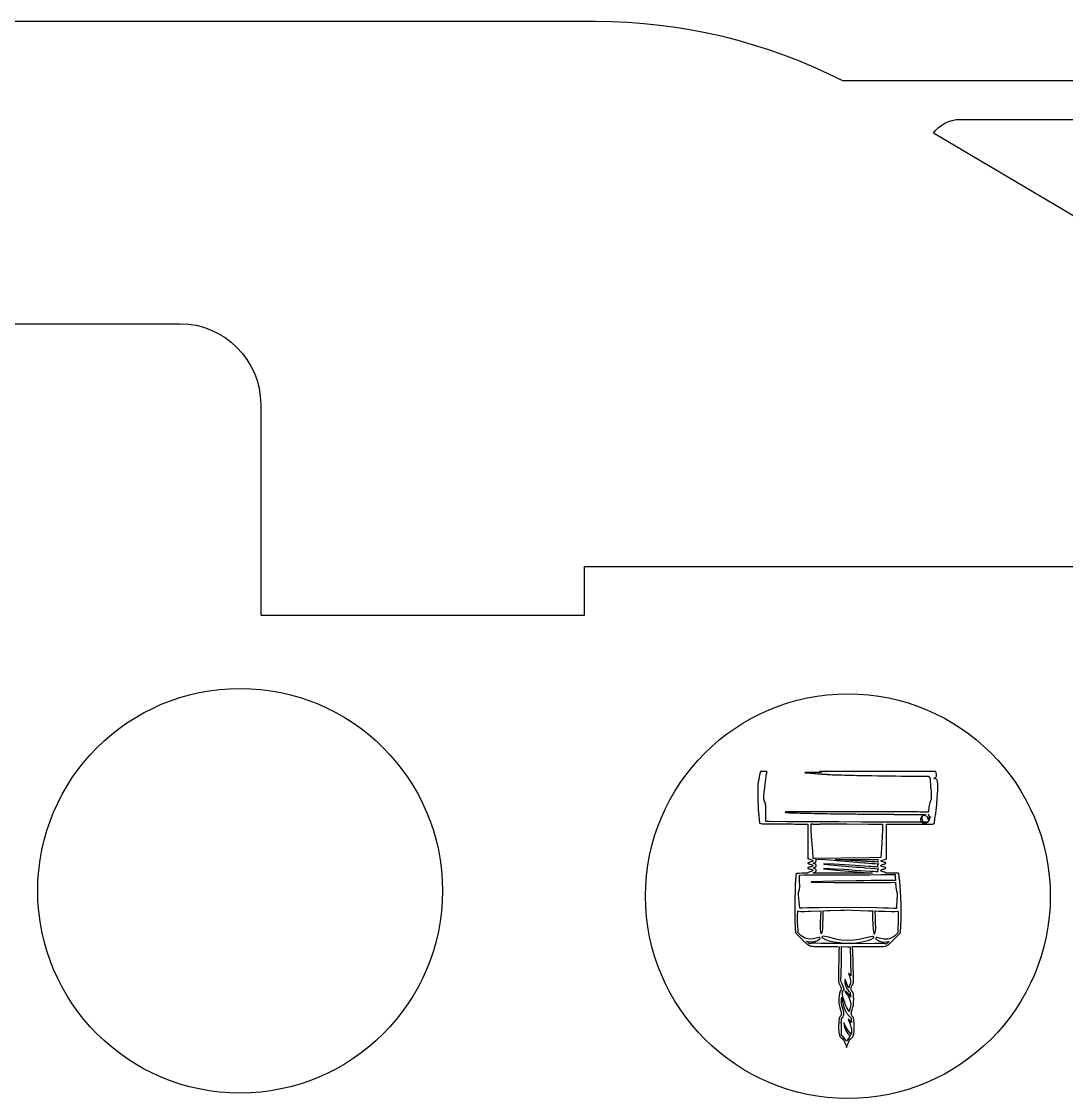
# Model space of a CAD drawing. Extents: x -250 to 250, y -318 to 318.
# Drawn here: x -102.8 to -38.2, y -255.8 to -189.2 of the extents above; entities that cross this region are included whole.
import ezdxf

# ---------------------------------------------------------------- set-up
doc = ezdxf.new("R2010")
doc.units = 0
doc.layers.get('0').update_dxf_attribs({"linetype": 'CONTINUOUS'})

msp = doc.modelspace()

# ---------------------------------------------------------------- linework, layer by layer
for points in [[(10.996, -192.892), (-52.053, -192.892), (-52.944, -192.455), (-53.846, -192.044), (-54.76, -191.661), (-55.683, -191.305), (-56.616, -190.977), (-57.557, -190.676), (-58.507, -190.403), (-59.465, -190.158), (-60.429, -189.941), (-61.4, -189.752), (-62.377, -189.592), (-63.359, -189.461), (-64.345, -189.359), (-65.335, -189.285), (-66.328, -189.241), (-67.324, -189.226), (-138.683, -189.226)], [(-36.164, -202.206), (-46.448, -196.126), (-46.298, -195.941), (-46.129, -195.774), (-45.941, -195.628), (-45.736, -195.504), (-45.518, -195.405), (-45.286, -195.331), (-45.044, -195.286), (-44.793, -195.27), (-32.146, -195.27)], [(-113.004, -207.892), (-93.004, -207.892), (-92.493, -207.918), (-91.996, -207.994), (-91.517, -208.117), (-91.058, -208.285), (-90.621, -208.495), (-90.208, -208.746), (-89.823, -209.034), (-89.468, -209.356), (-89.146, -209.711), (-88.858, -210.096), (-88.607, -210.509), (-88.397, -210.946), (-88.229, -211.405), (-88.106, -211.884), (-88.03, -212.381), (-88.004, -212.892), (-88.004, -225.892), (-68.004, -225.892), (-68.004, -222.892), (32.996, -222.892)]]:
    msp.add_lwpolyline(points)
msp.add_lwpolyline([(-51.685, -252.251), (-51.685, -252.249), (-51.684, -252.248, -0.03828), (-51.607, -252.124, -0.055603), (-51.539, -252.049), (-51.487, -252.005, 0.057386), (-51.418, -251.927, 0.131201), (-51.403, -251.883), (-51.403, -251.882), (-51.377, -251.791, 0.051741), (-51.338, -251.453, 0.033492), (-51.367, -250.93), (-51.374, -250.869), (-51.381, -250.819), (-51.383, -250.8), (-51.384, -250.79), (-51.406, -250.725), (-51.412, -250.721), (-51.419, -250.716), (-51.425, -250.714), (-51.427, -250.712), (-51.448, -250.689), (-51.466, -250.672, -0.116741), (-51.504, -250.615, -0.079756), (-51.524, -250.518, -0.052248), (-51.519, -250.439, -0.034582), (-51.491, -250.323, -0.006025), (-51.48, -250.292, -0.002956), (-51.459, -250.23, 0.026619), (-51.408, -250.059, 0.038185), (-51.388, -249.936, 0.049725), (-51.397, -249.317, 0.14696), (-51.482, -249.122), (-51.496, -249.105, -0.086774), (-51.525, -249.057, -0.082829), (-51.537, -248.999), (-51.535, -248.96, -0.048927), (-51.522, -248.895, -0.030841), (-51.486, -248.797, -0.00641), (-51.461, -248.743, 0.006037), (-51.438, -248.693, 0.043129), (-51.396, -248.571, 0.048319), (-51.379, -248.458, 0.011716), (-51.378, -248.414, 0.009427), (-51.379, -248.36, 0.005896), (-51.38, -248.32, 0.002976), (-51.385, -248.241, -0.008884), (-51.391, -248.117, -0.00273), (-51.402, -247.714), (-51.403, -247.652), (-51.406, -247.528), (-51.407, -247.463, 0.004592), (-51.432, -246.656, 0.014018), (-51.45, -246.392, -0.342309), (-51.446, -246.379), (-51.41, -246.378), (-51.364, -246.376), (-51.317, -246.375), (-51.27, -246.374, -0.000836), (-51.154, -246.371, -0.001399), (-51.085, -246.369, -0.003168), (-50.969, -246.368, -0.003657), (-50.869, -246.368, 0.001031), (-50.669, -246.369, 0.000667), (-50.362, -246.37, 0.000431), (-50.264, -246.37, -0.00093), (-50.054, -246.37, -0.002389), (-50.014, -246.371, -0.001591), (-49.953, -246.372), (-49.848, -246.374), (-49.838, -246.374, 0.030673), (-49.44, -246.355, 0.11215), (-49.336, -246.319), (-49.282, -246.285), (-49.226, -246.241), (-49.223, -246.238), (-49.196, -246.214), (-49.191, -246.21, 0.004506), (-49.108, -246.137, 0.004659), (-49.029, -246.066, 0.002985), (-48.983, -246.022, 0.002777), (-48.933, -245.974), (-48.895, -245.938), (-48.893, -245.935), (-48.625, -245.666), (-48.598, -245.638), (-48.583, -245.624), (-48.566, -245.61, 0.049043), (-48.511, -245.554, 0.121556), (-48.498, -245.525), (-48.497, -245.515, -0.003867), (-48.494, -245.481, -0.002586), (-48.49, -245.431), (-48.487, -245.402), (-48.482, -245.342, 0.017953), (-48.44, -244.44, 0.015269), (-48.461, -243.379, 0.00476), (-48.472, -243.194, -0.003825), (-48.481, -243.046), (-48.485, -242.98), (-48.487, -242.933, 0.005864), (-48.51, -242.559, 0.010895), (-48.529, -242.357, 0.002258), (-48.535, -242.308, 0.001132), (-48.548, -242.209, -0.002352), (-48.566, -242.068, -0.004805), (-48.573, -241.998, -0.005279), (-48.575, -241.985, -0.000648), (-48.583, -241.875), (-48.592, -241.858), (-48.595, -241.854), (-48.629, -241.837), (-48.632, -241.837), (-48.707, -241.836), (-48.806, -241.836), (-49.395, -241.834), (-49.395, -241.818), (-49.395, -241.817), (-49.423, -241.793, 0.039615), (-49.438, -241.787, 0.00951), (-49.499, -241.769), (-49.551, -241.756, -0.037496), (-49.673, -241.713, -0.144494), (-49.699, -241.691), (-49.702, -241.685), (-49.703, -241.669), (-49.702, -241.664), (-49.671, -241.637, -0.042376), (-49.635, -241.622, -0.017772), (-49.546, -241.595, 0.000786), (-49.475, -241.576, 0.005797), (-49.465, -241.573), (-49.395, -241.537), (-49.394, -241.535), (-49.392, -241.521), (-49.392, -241.518), (-49.421, -241.491, 0.039623), (-49.436, -241.486, 0.009478), (-49.497, -241.468), (-49.549, -241.454, -0.037487), (-49.671, -241.411, -0.144428), (-49.697, -241.389), (-49.7, -241.384), (-49.701, -241.368), (-49.699, -241.363), (-49.668, -241.336, -0.042406), (-49.633, -241.32, -0.017802), (-49.544, -241.293, 0.000771), (-49.472, -241.274, 0.0058), (-49.463, -241.271), (-49.393, -241.236), (-49.392, -241.234), (-49.389, -241.219), (-49.39, -241.216), (-49.419, -241.19, 0.039583), (-49.434, -241.184, 0.009532), (-49.495, -241.166), (-49.52, -241.16, -0.033065), (-49.668, -241.11, -0.150327), (-49.695, -241.088), (-49.698, -241.083), (-49.7, -241.073), (-49.341, -240.949), (-49.341, -240.944), (-49.341, -240.905), (-49.341, -240.531), (-49.341, -239.966), (-49.341, -239.699), (-49.342, -239.065), (-49.342, -238.885), (-49.342, -238.844), (-49.341, -238.806), (-46.477, -238.806), (-46.405, -238.775), (-46.401, -238.771), (-46.395, -238.759), (-46.394, -238.752, -0.005759), (-46.39, -238.701, -0.005135), (-46.384, -238.644, -0.004405), (-46.377, -238.588, -0.003702), (-46.367, -238.522, -0.003253), (-46.357, -238.456, -0.001603), (-46.334, -238.322, 0.011224), (-46.288, -238.007, 0.009909), (-46.25, -237.648, 0.002771), (-46.244, -237.568, 0.001888), (-46.236, -237.451, -0.000124), (-46.221, -237.231, -0.001613), (-46.22, -237.215, -0.001923), (-46.216, -237.157, -0.001084), (-46.207, -237.054), (-46.206, -237.035, 0.02174), (-46.181, -236.449, 0.043311), (-46.207, -236.155, 0.397761), (-46.435, -235.986, 0.444272), (-46.258, -235.736, 0.017202), (-46.276, -235.666, 0.018132), (-46.298, -235.601), (-46.316, -235.558), (-53.479, -235.558), (-53.478, -235.558), (-53.477, -235.559, 0.013786), (-53.417, -235.581, 0.011288), (-53.343, -235.604), (-53.336, -235.609), (-53.441, -235.61), (-53.647, -235.612), (-53.76, -235.613), (-53.813, -235.613), (-53.905, -235.614), (-53.979, -235.615, 0.003516), (-54.376, -235.621, 0.174215), (-54.384, -235.624), (-54.386, -235.628), (-54.383, -235.633), (-54.381, -235.634), (-54.364, -235.638), (-54.348, -235.638, -0.00444), (-54.261, -235.641, -0.003967), (-54.163, -235.646, -0.003379), (-54.068, -235.652, -0.002764), (-53.951, -235.662, -0.003238), (-53.688, -235.685, 0.001959), (-53.529, -235.7, 0.002635), (-53.387, -235.712, 0.003492), (-53.28, -235.72, -0.047191), (-53.121, -235.726, -0.007445), (-53.043, -235.73), (-53.031, -235.732), (-53.017, -235.734, 0.025263), (-52.911, -235.746, 0.006115), (-52.47, -235.764, 0.002663), (-50.993, -235.799, 0.001342), (-48.061, -235.845, 0.001185), (-46.96, -235.856, 0.006853), (-46.769, -235.855), (-46.749, -235.855), (-46.721, -235.907), (-46.711, -235.914), (-46.704, -235.918), (-46.697, -235.922), (-46.651, -235.97), (-46.648, -235.981), (-46.647, -235.987), (-46.647, -236.001, 0.008987), (-46.649, -236.075, 0.008021), (-46.648, -236.158, 0.006866), (-46.644, -236.239, 0.005639), (-46.637, -236.338, 0.007092), (-46.615, -236.578, -0.003541), (-46.603, -236.698, -0.013849), (-46.585, -236.963, -0.021417), (-46.586, -237.135, -0.004851), (-46.589, -237.177, -0.004327), (-46.592, -237.224, -0.012866), (-46.6, -237.29, -0.083355), (-46.603, -237.3, 0.059305), (-46.7, -237.566, 0.046154), (-46.751, -237.927), (-46.759, -238.08), (-46.832, -238.076, 0.007528), (-47.149, -238.063, 0.005036), (-47.624, -238.056, 0.000865), (-47.744, -238.055, 0.000432), (-47.984, -238.055, -0.000151), (-48.125, -238.055, -0.000303), (-48.195, -238.055, -0.000632), (-48.305, -238.055, -0.000642), (-48.414, -238.054, 0.000329), (-49.039, -238.05, 0.000339), (-49.644, -238.047, 0.000212), (-49.977, -238.046, 0.000176), (-50.379, -238.045), (-50.438, -238.045), (-50.534, -238.044), (-50.66, -238.044), (-50.701, -238.044), (-50.754, -238.043), (-50.799, -238.043), (-50.845, -238.043), (-50.938, -238.043), (-51.058, -238.043), (-51.221, -238.043), (-51.373, -238.043), (-51.597, -238.043, 0.002365), (-55.561, -238.058, 0.176351), (-55.612, -238.077), (-55.614, -238.078), (-55.616, -238.083), (-55.616, -238.085), (-55.61, -238.091), (-55.608, -238.092, 0.093899), (-55.596, -238.096, 0.017011), (-55.528, -238.1, 0.002519), (-54.217, -238.137, 0.002072), (-52.622, -238.166, 0.000809), (-51.857, -238.176, 0.000638), (-50.887, -238.186, -0.000237), (-50.677, -238.188, -0.000161), (-50.367, -238.191), (-50.304, -238.191), (-50.176, -238.193, 0.000217), (-49.897, -238.195, 0.000194), (-49.586, -238.198), (-49.376, -238.2), (-49.304, -238.201), (-49.267, -238.201), (-49.22, -238.201), (-49.209, -238.201), (-49.124, -238.202), (-49.003, -238.203), (-48.931, -238.204, 0.000271), (-48.819, -238.205, 0.000265), (-48.704, -238.206, -0.001428), (-48.538, -238.207, -0.000868), (-48.265, -238.211, 0.000259), (-47.902, -238.217, 0.000874), (-47.794, -238.218, 0.004825), (-47.284, -238.219, 0.007013), (-46.932, -238.211, 0.765795), (-47.038, -238.667, 0.765795), (-46.717, -238.326, -0.13427), (-46.753, -238.203), (-46.753, -238.215), (-46.753, -238.227, 0.387544), (-46.612, -238.377, 0.428386), (-46.776, -238.524, 0.773204), (-47.212, -238.397, 0.773204), (-46.893, -238.72, -0.129509), (-46.778, -238.689), (-46.828, -238.689), (-46.884, -238.69), (-46.935, -238.69), (-46.998, -238.691), (-47.038, -238.691), (-47.12, -238.691), (-47.156, -238.692), (-47.176, -238.692), (-47.203, -238.692), (-47.223, -238.692, 0.00663), (-47.432, -238.686, 0.00398), (-47.781, -238.683, 0.00051), (-47.849, -238.683, 0.000254), (-47.987, -238.684, -0.000176), (-48.102, -238.684, -0.000353), (-48.159, -238.684, -0.000564), (-48.232, -238.684, -0.000571), (-48.304, -238.684, 0.0003), (-48.576, -238.683, 0.000187), (-49.015, -238.683), (-49.066, -238.682), (-49.168, -238.682, -0.000071), (-49.46, -238.682, -0.000158), (-49.591, -238.682), (-49.638, -238.682), (-49.776, -238.681), (-49.845, -238.681), (-49.894, -238.681), (-49.937, -238.681), (-49.969, -238.681), (-50.014, -238.681), (-50.056, -238.681), (-50.114, -238.681), (-50.143, -238.681), (-50.204, -238.68, -0.000392), (-50.399, -238.68, -0.000266), (-50.686, -238.679), (-50.747, -238.679), (-50.869, -238.679), (-52.296, -238.674, 0.000194), (-52.439, -238.673, 0.000097), (-52.726, -238.672, -0.00008), (-52.986, -238.671, -0.00016), (-53.115, -238.671, -0.000239), (-53.273, -238.67, -0.000252), (-53.421, -238.669, 0.000216), (-54.021, -238.666, 0.000224), (-54.6, -238.663), (-54.607, -238.663), (-55.309, -238.66, -0.000729), (-55.376, -238.659, -0.00058), (-55.46, -238.659), (-55.506, -238.658), (-55.634, -238.657), (-56.402, -238.66), (-56.417, -238.66), (-56.574, -238.657), (-56.652, -238.656), (-56.816, -238.649, 0.008666), (-56.81, -238.584, 0.008222), (-56.807, -238.515, 0.011819), (-56.799, -237.843, 0.033155), (-56.818, -237.604, 0.018044), (-56.837, -237.501, 0.019375), (-56.862, -237.407, -0.113651), (-56.913, -237.27, -0.021483), (-56.919, -237.256, -0.008329), (-56.923, -237.145, -0.010775), (-56.923, -237.06, -0.016222), (-56.915, -236.92, -0.011636), (-56.893, -236.726, -0.002883), (-56.884, -236.66, -0.001433), (-56.864, -236.528), (-56.788, -235.866), (-56.783, -235.841), (-56.772, -235.776), (-56.762, -235.723), (-56.751, -235.672), (-56.751, -235.669), (-56.75, -235.666), (-56.735, -235.601), (-56.724, -235.558), (-57.13, -235.558), (-57.132, -235.561), (-57.134, -235.566, 0.048136), (-57.155, -235.634, 0.006095), (-57.266, -236.187, 0.026968), (-57.295, -236.402, 0.01998), (-57.306, -236.695, 0.005153), (-57.305, -236.796, 0.002615), (-57.299, -236.996, -0.002157), (-57.295, -237.154, -0.002731), (-57.292, -237.279), (-57.291, -237.34, 0.007691), (-57.278, -237.827, 0.014258), (-57.259, -238.09, 0.002953), (-57.252, -238.155, 0.00148), (-57.237, -238.284, -0.003072), (-57.216, -238.468, -0.00628), (-57.208, -238.558, -0.012103), (-57.202, -238.656, 0.007702), (-57.199, -238.719), (-57.19, -238.739), (-57.185, -238.743), (-57.12, -238.77, 0.041803), (-57.069, -238.778, 0.007947), (-56.8, -238.79, 0.003242), (-56.444, -238.798, 0.003358), (-56.101, -238.801, -0.005852), (-55.758, -238.8, -0.000976), (-55.588, -238.797), (-55.559, -238.797, 0.001934), (-55.159, -238.801, 0.001433), (-54.619, -238.802), (-54.211, -238.805), (-54.211, -238.944), (-54.211, -239.017), (-54.211, -239.031), (-54.21, -239.178), (-54.21, -239.208), (-54.21, -239.277), (-54.21, -239.491), (-54.21, -239.785), (-54.21, -240.072), (-54.211, -240.327), (-54.211, -240.507), (-54.211, -240.646), (-54.211, -240.949), (-54.155, -240.956), (-54.15, -240.957, 0.021468), (-54.136, -240.962, 0.004835), (-54.071, -240.98, -0.051068), (-53.905, -241.042, -0.317118), (-53.891, -241.07), (-53.891, -241.074), (-53.913, -241.099, -0.060707), (-53.948, -241.117, -0.022367), (-54.049, -241.148), (-54.091, -241.159), (-54.13, -241.17), (-54.2, -241.205), (-54.201, -241.208), (-54.203, -241.222), (-54.202, -241.225), (-54.173, -241.251, 0.039685), (-54.159, -241.257, 0.009492), (-54.098, -241.275), (-54.073, -241.281, -0.033064), (-53.925, -241.331, -0.150283), (-53.897, -241.354), (-53.895, -241.359), (-53.893, -241.375), (-53.895, -241.38), (-53.926, -241.407, -0.042363), (-53.962, -241.423, -0.017749), (-54.051, -241.45), (-54.074, -241.456, 0.031444), (-54.184, -241.492, 0.158238), (-54.202, -241.507), (-54.203, -241.509), (-54.205, -241.524), (-54.204, -241.526), (-54.201, -241.533, 0.126767), (-54.181, -241.548, 0.034082), (-54.1, -241.576), (-54.048, -241.59, -0.037508), (-53.926, -241.633, -0.144508), (-53.899, -241.655), (-53.897, -241.66), (-53.896, -241.677), (-53.897, -241.681), (-53.928, -241.709, -0.042357), (-53.964, -241.724, -0.017745), (-54.053, -241.751), (-54.076, -241.757, 0.031466), (-54.186, -241.793, 0.157929), (-54.204, -241.808), (-54.205, -241.811), (-54.207, -241.825), (-54.206, -241.828), (-54.203, -241.837, -0.483466), (-54.207, -241.84, 0.000988), (-54.252, -241.84, 0.000982), (-54.297, -241.84, 0.015398), (-54.881, -241.86, 0.167084), (-54.932, -241.882), (-54.936, -241.886), (-54.943, -241.903), (-54.943, -241.911, -0.004959), (-54.945, -241.956, -0.004339), (-54.947, -242.008, -0.003582), (-54.95, -242.057, -0.002845), (-54.955, -242.119, -0.002925), (-54.966, -242.242, 0.002486), (-54.975, -242.346, 0.011126), (-54.988, -242.564, 0.007049), (-54.997, -242.908), (-54.999, -243.077), (-54.999, -243.089, -0.001483), (-55, -243.134, -0.000838), (-55.002, -243.212, 0.000544), (-55.004, -243.314, 0.00132), (-55.005, -243.356, 0.004019), (-55.007, -243.565, 0.000766), (-55.007, -244.66, 0.003541), (-55.006, -244.754, 0.002474), (-55.004, -244.89), (-55.003, -244.934), (-55.002, -244.985, 0.007539), (-54.997, -245.116, 0.005267), (-54.986, -245.303, 0.002294), (-54.984, -245.33, 0.001145), (-54.98, -245.383), (-54.974, -245.448), (-54.971, -245.5), (-54.926, -245.57), (-54.899, -245.594), (-54.887, -245.604), (-54.876, -245.614), (-54.868, -245.623), (-54.865, -245.626, 0.00383), (-54.503, -245.99, 0.01108), (-54.374, -246.112, 0.0027), (-54.333, -246.149, 0.002011), (-54.276, -246.199), (-54.257, -246.216), (-54.237, -246.234, 0.074323), (-54.145, -246.296, 0.062096), (-54.02, -246.337, 0.026012), (-53.896, -246.354, 0.018858), (-53.724, -246.363, 0.004477), (-53.667, -246.363, 0.002233), (-53.554, -246.362, -0.003058), (-53.457, -246.361, -0.001772), (-53.289, -246.361), (-53.244, -246.361, 0.000175), (-53.012, -246.362, 0.000351), (-52.896, -246.363, 0.000592), (-52.753, -246.363, 0.00053), (-52.593, -246.363, -0.003968), (-52.506, -246.363, -0.003021), (-52.391, -246.366), (-52.271, -246.381, 0.003081), (-52.274, -246.416, 0.002502), (-52.277, -246.459, 0.008303), (-52.288, -246.699, 0.00385), (-52.301, -247.218, 0.000907), (-52.303, -247.403, 0.00048), (-52.308, -247.753, -0.001496), (-52.313, -248.143, -0.007408), (-52.315, -248.222), (-52.319, -248.294, 0.044451), (-52.308, -248.529, 0.069901), (-52.267, -248.673, 0.006814), (-52.256, -248.699, 0.003589), (-52.232, -248.748), (-52.23, -248.751, -0.05066), (-52.159, -248.945, -0.105017), (-52.155, -249.046), (-52.162, -249.078), (-52.18, -249.101), (-52.2, -249.124), (-52.227, -249.171), (-52.227, -249.173), (-52.228, -249.174, 0.058926), (-52.24, -249.218, 0.011974), (-52.273, -249.438, 0.049114), (-52.284, -249.898, 0.071326), (-52.216, -250.209), (-52.205, -250.237, -0.045335), (-52.14, -250.472, -0.098192), (-52.142, -250.585, -0.059562), (-52.161, -250.642, -0.088768), (-52.185, -250.675), (-52.19, -250.679), (-52.227, -250.717), (-52.228, -250.719), (-52.229, -250.72), (-52.23, -250.722), (-52.26, -250.747), (-52.271, -250.8, 0.034064), (-52.311, -251.393, 0.053722), (-52.27, -251.768, 0.013343), (-52.248, -251.861, 0.063573), (-52.24, -251.879), (-52.236, -251.886), (-52.236, -251.888, 0.123752), (-52.229, -251.916, 0.061231), (-52.196, -251.965), (-52.17, -251.992), (-52.13, -252.027), (-52.115, -252.04, -0.056267), (-52.027, -252.131, -0.041964), (-51.935, -252.274, -0.042658), (-51.813, -252.607, -0.045547), (-51.685, -252.251)], format="xyb", close=True)
for points in [[(-54.012, -239.135), (-54.012, -238.8), (-53.891, -238.8), (-53.895, -238.806), (-53.465, -238.806), (-53.464, -238.798), (-53.138, -238.796), (-51.798, -238.793), (-50.459, -238.805), (-50.382, -238.806), (-49.606, -238.806), (-49.606, -239.148), (-49.618, -239.566), (-49.646, -240.004), (-49.697, -240.877), (-50.39, -240.882), (-52.1, -240.903), (-53.805, -240.941), (-53.82, -240.934), (-53.874, -240.934), (-53.899, -240.487), (-53.946, -240.034), (-53.991, -239.581), (-54.012, -239.135)], [(-49.863, -241.761), (-49.9, -241.758), (-50.006, -241.75), (-50.114, -241.744), (-50.329, -241.731), (-50.351, -241.73), (-51.285, -241.668), (-51.679, -241.641), (-51.976, -241.621), (-52.558, -241.588), (-52.873, -241.574), (-53.217, -241.562), (-53.232, -241.567), (-53.221, -241.574), (-52.211, -241.676), (-51.186, -241.761), (-51.164, -241.763), (-50.712, -241.805), (-50.212, -241.838), (-50.976, -241.837), (-51.764, -241.846), (-52.553, -241.844), (-52.744, -241.843), (-52.745, -241.837), (-52.998, -241.837), (-52.996, -241.841), (-53.828, -241.841), (-53.878, -241.821), (-53.773, -241.78), (-53.736, -241.756), (-53.702, -241.715), (-53.691, -241.671), (-53.701, -241.628), (-53.733, -241.588), (-53.772, -241.561), (-53.875, -241.52), (-53.771, -241.478), (-53.727, -241.447), (-53.721, -241.44), (-53.696, -241.404), (-53.689, -241.369), (-53.708, -241.31), (-53.77, -241.26), (-53.873, -241.218), (-53.769, -241.177), (-53.735, -241.155), (-53.71, -241.13), (-53.687, -241.068), (-53.695, -241.028), (-53.723, -240.99), (-53.738, -240.978), (-53.116, -240.986), (-52.154, -241.081), (-51.182, -241.161), (-51.002, -241.176), (-50.716, -241.2), (-50.619, -241.208), (-50.263, -241.234), (-50.262, -241.234), (-50.076, -241.248), (-49.825, -241.266), (-49.865, -241.293), (-49.896, -241.332), (-49.906, -241.374), (-49.895, -241.419), (-49.858, -241.461), (-50.007, -241.45), (-50.184, -241.44), (-50.326, -241.431), (-50.422, -241.425), (-51.283, -241.368), (-52.577, -241.287), (-53.215, -241.263), (-53.23, -241.267), (-53.219, -241.274), (-52.337, -241.365), (-51.439, -241.439), (-51.439, -241.439), (-51.184, -241.461), (-51.024, -241.474), (-50.746, -241.497), (-50.689, -241.502), (-50.349, -241.528), (-50.078, -241.548), (-49.825, -241.566), (-49.826, -241.566), (-49.853, -241.583), (-49.894, -241.627), (-49.908, -241.675), (-49.897, -241.72), (-49.863, -241.761)], [(-49.853, -241.162), (-50.06, -241.147), (-50.203, -241.139), (-50.324, -241.132), (-50.584, -241.114), (-51.281, -241.068), (-52.527, -240.99), (-52.399, -240.991), (-52.397, -240.991), (-52.16, -240.997), (-52.094, -240.992), (-50.387, -240.992), (-49.86, -240.989), (-49.893, -241.029), (-49.904, -241.072), (-49.892, -241.119), (-49.853, -241.162)], [(-54.778, -243.027), (-54.732, -242.849), (-54.711, -242.667), (-54.717, -242.298), (-54.718, -241.953), (-54.456, -241.949), (-53.845, -241.949), (-52.833, -241.943), (-51.762, -241.935), (-50.797, -241.933), (-50.374, -241.932), (-49.7, -241.93), (-49.264, -241.93), (-49.069, -241.924), (-49.015, -241.925), (-48.807, -241.926), (-48.806, -242.111), (-48.791, -242.297), (-48.794, -242.3), (-49.083, -242.288), (-49.529, -242.29), (-49.947, -242.298), (-50.299, -242.302), (-50.741, -242.307), (-51.232, -242.313), (-52.612, -242.336), (-53.987, -242.38), (-54.011, -242.392), (-53.987, -242.404), (-52.609, -242.422), (-51.23, -242.423), (-50.926, -242.421), (-49.761, -242.414), (-49.103, -242.41), (-48.795, -242.394), (-48.778, -242.701), (-48.75, -242.852), (-48.704, -243), (-48.696, -243.142), (-48.715, -243.57), (-48.729, -243.785), (-48.732, -244), (-48.729, -244.021), (-48.897, -244.021), (-49.225, -244.005), (-49.544, -244), (-49.962, -243.982), (-51.462, -243.97), (-53.497, -243.972), (-53.915, -243.988), (-54.234, -243.99), (-54.562, -244.004), (-54.711, -244.003), (-54.746, -243.585), (-54.781, -243.17), (-54.778, -243.027)], [(-52.595, -246.192), (-53.411, -246.177), (-53.713, -246.169), (-53.863, -246.171), (-54.012, -246.187), (-54.106, -246.207), (-54.155, -246.157), (-54.283, -246.04), (-54.066, -246.082), (-53.849, -246.074), (-53.745, -246.05), (-53.646, -246.012), (-53.554, -245.959), (-53.47, -245.89), (-53.455, -245.859), (-53.463, -245.829), (-53.486, -245.807), (-53.52, -245.804), (-53.854, -245.889), (-54.02, -245.911), (-54.199, -245.903), (-54.312, -245.876), (-54.418, -245.833), (-54.614, -245.711), (-54.828, -245.502), (-54.815, -245.432), (-54.809, -245.361), (-54.819, -245.123), (-54.839, -244.887), (-54.841, -244.524), (-54.835, -244.162), (-54.632, -244.197), (-54.42, -244.2), (-54.211, -244.19), (-54.031, -244.182), (-53.401, -244.165), (-53.432, -244.531), (-53.441, -244.898), (-53.444, -244.983), (-53.445, -244.985), (-53.455, -245.187), (-53.455, -245.195), (-53.455, -245.263), (-53.455, -245.267), (-53.427, -245.479), (-53.426, -245.484), (-53.419, -245.507), (-53.394, -245.573), (-53.378, -245.582), (-53.363, -245.573), (-53.349, -245.545), (-53.305, -245.417), (-53.285, -245.284), (-53.276, -245.01), (-53.255, -244.586), (-53.252, -244.373), (-53.262, -244.162), (-53.262, -244.16), (-52.992, -244.152), (-52.819, -244.146), (-52.819, -244.146), (-52.178, -244.125), (-52.146, -244.13), (-52.103, -244.122), (-51.996, -244.118), (-51.953, -244.117), (-51.73, -244.112), (-51.506, -244.118), (-50.468, -244.16), (-50.198, -244.169), (-50.209, -244.38), (-50.207, -244.594), (-50.189, -245.019), (-50.18, -245.308), (-50.158, -245.448), (-50.105, -245.582), (-50.086, -245.59), (-50.075, -245.582), (-50.024, -245.421), (-50.01, -245.252), (-50.024, -244.908), (-50.027, -244.714), (-50.027, -244.681), (-50.032, -244.507), (-50.052, -244.232), (-50.059, -244.174), (-50.021, -244.176), (-49.825, -244.182), (-49.429, -244.195), (-49.034, -244.216), (-48.834, -244.213), (-48.642, -244.183), (-48.625, -244.209), (-48.621, -244.557), (-48.626, -244.905), (-48.654, -245.214), (-48.659, -245.37), (-48.639, -245.52), (-48.855, -245.728), (-48.925, -245.776), (-48.925, -245.776), (-49.084, -245.863), (-49.092, -245.866), (-49.172, -245.895), (-49.187, -245.899), (-49.271, -245.917), (-49.489, -245.922), (-49.691, -245.884), (-49.949, -245.814), (-49.988, -245.821), (-50.014, -245.857), (-50, -245.9), (-49.893, -245.984), (-49.773, -246.043), (-49.633, -246.083), (-49.486, -246.097), (-49.336, -246.087), (-49.188, -246.054), (-49.304, -246.16), (-49.317, -246.171), (-49.366, -246.221), (-49.443, -246.204), (-49.473, -246.199), (-49.519, -246.192), (-49.558, -246.188), (-49.592, -246.185), (-49.639, -246.182), (-50.061, -246.186), (-50.876, -246.197), (-51.736, -246.191), (-52.595, -246.192)], [(-51.203, -246.134), (-50.846, -246.086), (-50.483, -246), (-50.313, -245.936), (-50.163, -245.853), (-50.134, -245.817), (-50.137, -245.78), (-50.165, -245.752), (-50.214, -245.745), (-50.263, -245.753), (-50.526, -245.805), (-50.786, -245.873), (-51.048, -245.936), (-51.318, -245.978), (-51.735, -245.99), (-52.152, -245.975), (-52.395, -245.938), (-52.631, -245.88), (-52.938, -245.799), (-53.255, -245.736), (-53.267, -245.736), (-53.31, -245.747), (-53.334, -245.775), (-53.334, -245.81), (-53.307, -245.843), (-53.122, -245.943), (-52.911, -246.017), (-52.585, -246.088), (-52.268, -246.131), (-52.006, -246.156), (-51.736, -246.165), (-51.466, -246.157), (-51.203, -246.134)], [(-52.16, -248.475), (-52.16, -248.275), (-52.159, -248.251), (-52.158, -248.204), (-52.158, -248.188), (-52.158, -248.188), (-52.158, -248.187), (-52.153, -248.058), (-52.153, -248.058), (-52.151, -248), (-52.151, -248), (-52.127, -247.45), (-52.126, -247.415), (-52.125, -247.129), (-52.125, -247.031), (-52.124, -246.856), (-52.124, -246.843), (-52.124, -246.785), (-52.124, -246.702), (-52.124, -246.672), (-52.124, -246.583), (-52.124, -246.519), (-52.124, -246.5), (-52.127, -246.374), (-51.74, -246.382), (-51.736, -246.382), (-51.733, -246.382), (-51.597, -246.381), (-51.579, -247.301), (-51.545, -248.18), (-51.546, -248.179), (-51.546, -248.179), (-51.547, -248.178), (-51.638, -248.068), (-51.677, -248.034), (-51.691, -248.045), (-51.63, -248.199), (-51.586, -248.36), (-51.574, -248.462), (-51.554, -248.562), (-51.619, -248.739), (-51.677, -248.924), (-51.729, -248.833), (-51.814, -248.624), (-51.895, -248.413), (-51.907, -248.405), (-51.918, -248.414), (-51.924, -248.486), (-51.924, -248.499), (-51.92, -248.577), (-51.92, -248.578), (-51.92, -248.578), (-51.914, -248.621), (-51.906, -248.667), (-51.9, -248.691), (-51.883, -248.758), (-51.82, -248.92), (-51.815, -248.931), (-51.774, -249.005), (-51.768, -249.014), (-51.725, -249.075), (-51.718, -249.084), (-51.668, -249.142), (-51.656, -249.153), (-51.599, -249.203), (-51.563, -249.49), (-51.605, -249.418), (-51.616, -249.401), (-51.656, -249.343), (-51.662, -249.334), (-51.773, -249.213), (-51.892, -249.135), (-51.905, -249.148), (-51.875, -249.202), (-51.872, -249.207), (-51.753, -249.378), (-51.696, -249.465), (-51.65, -249.56), (-51.65, -249.56), (-51.649, -249.563), (-51.601, -249.75), (-51.547, -249.933), (-51.582, -250.105), (-51.631, -250.274), (-51.665, -250.387), (-51.796, -250.165), (-51.843, -250.062), (-51.856, -250.03), (-51.884, -249.958), (-51.897, -249.924), (-51.923, -249.851), (-51.932, -249.823), (-51.961, -249.733), (-51.961, -249.732), (-51.961, -249.732), (-52.045, -249.472), (-52.045, -249.472), (-52.071, -249.394), (-52.074, -249.391), (-52.075, -249.348), (-52.077, -249.312), (-52.073, -249.235), (-52.077, -249.159), (-52.029, -249.107), (-52.006, -249.045), (-51.977, -249.079), (-51.962, -249.075), (-51.961, -249.027), (-51.995, -248.908), (-52.001, -248.893), (-52.023, -248.839), (-52.117, -248.638), (-52.147, -248.551), (-52.16, -248.475)], [(-51.771, -252.152), (-51.795, -252.194), (-51.816, -252.239), (-51.86, -252.156), (-51.934, -252.051), (-52.019, -251.951), (-52.13, -251.865), (-52.127, -251.851), (-52.126, -251.668), (-52.126, -251.619), (-52.13, -251.481), (-52.137, -251.271), (-52.137, -251.271), (-52.139, -251.137), (-52.14, -251.126), (-52.14, -251.038), (-52.14, -251.038), (-52.14, -251.038), (-52.139, -250.987), (-52.139, -250.986), (-52.139, -250.986), (-52.137, -250.922), (-52.137, -250.921), (-52.13, -250.82), (-52.128, -250.791), (-52.049, -250.738), (-52.023, -250.703), (-52.017, -250.693), (-51.996, -250.645), (-51.993, -250.639), (-51.981, -250.587), (-51.981, -250.584), (-51.976, -250.533), (-51.976, -250.49), (-51.978, -250.472), (-51.989, -250.41), (-52.074, -250.147), (-52.109, -250.015), (-52.129, -249.878), (-52.133, -249.803), (-52.131, -249.75), (-52.131, -249.75), (-52.127, -249.654), (-52.125, -249.625), (-52.117, -249.525), (-52.116, -249.513), (-52.116, -249.513), (-52.114, -249.491), (-52.097, -249.549), (-52.089, -249.637), (-52.085, -249.661), (-52.074, -249.733), (-52.071, -249.753), (-52.053, -249.84), (-52.052, -249.849), (-52.027, -249.948), (-52.025, -249.956), (-51.96, -250.159), (-51.959, -250.16), (-51.959, -250.161), (-51.872, -250.361), (-51.856, -250.392), (-51.837, -250.429), (-51.813, -250.47), (-51.792, -250.504), (-51.766, -250.544), (-51.745, -250.576), (-51.716, -250.614), (-51.694, -250.642), (-51.662, -250.678), (-51.64, -250.702), (-51.602, -250.738), (-51.583, -250.755), (-51.524, -250.802), (-51.522, -250.82), (-51.514, -251.068), (-51.608, -250.943), (-51.714, -250.849), (-51.724, -250.857), (-51.68, -250.959), (-51.591, -251.177), (-51.569, -251.246), (-51.545, -251.33), (-51.545, -251.33), (-51.515, -251.414), (-51.516, -251.712), (-51.514, -251.796), (-51.629, -251.661), (-51.742, -251.529), (-51.878, -251.318), (-51.984, -251.09), (-51.992, -251.092), (-51.964, -251.239), (-51.935, -251.355), (-51.904, -251.446), (-51.901, -251.455), (-51.867, -251.53), (-51.857, -251.55), (-51.811, -251.629), (-51.733, -251.739), (-51.724, -251.75), (-51.703, -251.776), (-51.699, -251.78), (-51.672, -251.811), (-51.567, -251.897), (-51.567, -251.897), (-51.567, -251.897), (-51.567, -251.897), (-51.59, -251.919), (-51.618, -251.947), (-51.619, -251.948), (-51.63, -251.96), (-51.702, -252.049), (-51.771, -252.152)]]:
    msp.add_lwpolyline(points, close=True)
for centre in [(-89.277, -242.926), (-51.733, -243.257)]:
    msp.add_circle(centre, 12.5)

doc.saveas('drawing.dxf')
